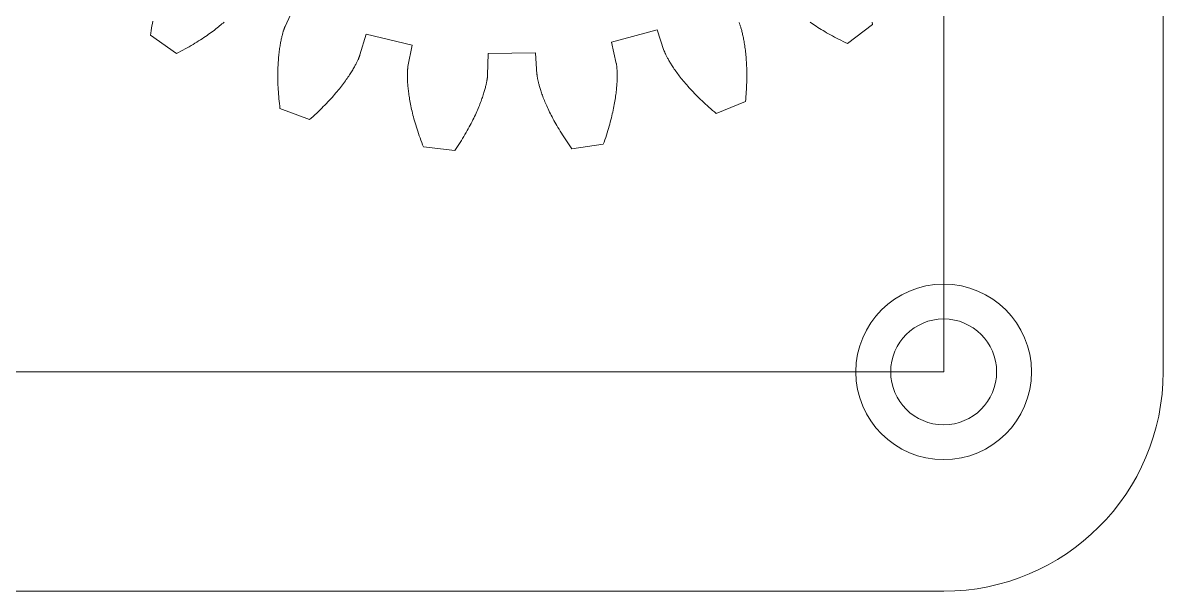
# Model space of a CAD drawing. Header units: millimetres. Extents: x -10 to 120, y 0 to 105.
# Drawn here: x 68.1 to 120, y 0 to 25.9 of the extents above; entities that cross this region are included whole.
import ezdxf

# ---------------------------------------------------------------- set-up
doc = ezdxf.new("R2010")
doc.units = ezdxf.units.MM
for name, color, linetype, lineweight in [('Drawings', 4, 'CONTINUOUS', 0), ('Layer03', 7, 'CONTINUOUS', 0), ('MotorGear', 6, 'CONTINUOUS', 0), ('Template', 7, 'CONTINUOUS', 0)]:
    doc.layers.add(name, color=color, linetype=linetype, lineweight=lineweight)

msp = doc.modelspace()

# ---------------------------------------------------------------- linework, layer by layer
at = {"layer": 'Drawings'}
for p, q in [((110, 10), (110, 95.4)), ((0, 10), (110, 10))]:
    msp.add_line(p, q, dxfattribs=at)
msp.add_circle((110, 10), 4, dxfattribs=at)
at = {"layer": 'Layer03'}
for p, q in [((120, 10), (120, 95.4)), ((0, 0), (110, 0))]:
    msp.add_line(p, q, dxfattribs=at)
msp.add_arc((110, 10), 10, 270, 0, dxfattribs=at)
at = {"layer": 'MotorGear'}
for p, q in [((80.41995, 26.641397), (79.997443, 25.743525)), ((73.97212, 25.992907), (73.953911, 25.888027)), ((73.903166, 25.561884), (73.887651, 25.449345)), ((73.919403, 25.672514), (73.903166, 25.561884)), ((73.936327, 25.781229), (73.919403, 25.672514)), ((73.953911, 25.888027), (73.936327, 25.781229)), ((76.58564, 25.44112), (76.652893, 25.490086)), ((76.652893, 25.490086), (76.718279, 25.53857)), ((76.718279, 25.53857), (76.781813, 25.586546)), ((76.781813, 25.586546), (76.843507, 25.633984)), ((76.843507, 25.633984), (76.903376, 25.680855)), ((76.903376, 25.680855), (76.961433, 25.727131)), ((76.961433, 25.727131), (77.017697, 25.772785)), ((77.017697, 25.772785), (77.072181, 25.817789)), ((77.072181, 25.817789), (77.1249, 25.862116)), ((77.1249, 25.862116), (77.175872, 25.905737)), ((77.175872, 25.905737), (77.225111, 25.948626)), ((79.902195, 25.470007), (79.893102, 25.438185)), ((79.91106, 25.500036), (79.902195, 25.470007)), ((79.919664, 25.528273), (79.91106, 25.500036)), ((79.927979, 25.554728), (79.919664, 25.528273)), ((79.935972, 25.579405), (79.927979, 25.554728)), ((79.943615, 25.602316), (79.935972, 25.579405)), ((79.950876, 25.623468), (79.943615, 25.602316)), ((79.957726, 25.642868), (79.950876, 25.623468)), ((79.964134, 25.660526), (79.957726, 25.642868)), ((79.970071, 25.676451), (79.964134, 25.660526)), ((79.975506, 25.690653), (79.970071, 25.676451)), ((79.980412, 25.703142), (79.975506, 25.690653)), ((79.984757, 25.713928), (79.980412, 25.703142)), ((79.988514, 25.723022), (79.984757, 25.713928)), ((79.991652, 25.730436), (79.988514, 25.723022)), ((79.994143, 25.736181), (79.991652, 25.730436)), ((79.995956, 25.740269), (79.994143, 25.736181)), ((79.997443, 25.743525), (79.995956, 25.740269)), ((94.873031, 25.034037), (96.95286, 25.601221)), ((96.95286, 25.601221), (97.259501, 24.657473)), ((100.689745, 25.911589), (100.681856, 25.932514)), ((100.698067, 25.888916), (100.689745, 25.911589)), ((100.706792, 25.864487), (100.698067, 25.888916)), ((100.715891, 25.838291), (100.706792, 25.864487)), ((100.725333, 25.810324), (100.715891, 25.838291)), ((100.735089, 25.780573), (100.725333, 25.810324)), ((100.745128, 25.749037), (100.735089, 25.780573)), ((100.755418, 25.715704), (100.745128, 25.749037)), ((100.76593, 25.680565), (100.755418, 25.715704)), ((100.776633, 25.643621), (100.76593, 25.680565)), ((100.787497, 25.60486), (100.776633, 25.643621)), ((100.798489, 25.564281), (100.787497, 25.60486)), ((100.809579, 25.521875), (100.798489, 25.564281)), ((100.820736, 25.477642), (100.809579, 25.521875)), ((100.83193, 25.431572), (100.820736, 25.477642)), ((103.915546, 25.94401), (103.982349, 25.897497)), ((103.982349, 25.897497), (104.051032, 25.850559)), ((104.051032, 25.850559), (104.121608, 25.803225)), ((104.121608, 25.803225), (104.194088, 25.755526)), ((104.194088, 25.755526), (104.268486, 25.707487)), ((104.268486, 25.707487), (104.34481, 25.659145)), ((104.34481, 25.659145), (104.423074, 25.610527)), ((104.423074, 25.610527), (104.503286, 25.561663)), ((104.503286, 25.561663), (104.585458, 25.512583)), ((104.585458, 25.512583), (104.6696, 25.463316)), ((104.6696, 25.463316), (104.755718, 25.413897)), ((105.612339, 24.971498), (106.764204, 25.834898)), ((106.764204, 25.834898), (106.747576, 25.939199)), ((73.887651, 25.449345), (73.874142, 25.344593)), ((73.874142, 25.344593), (75.051229, 24.515911)), ((75.807693, 24.931501), (75.894282, 24.983648)), ((75.894282, 24.983648), (75.97889, 25.035612)), ((75.97889, 25.035612), (76.061525, 25.087364)), ((76.061525, 25.087364), (76.142199, 25.138872)), ((76.142199, 25.138872), (76.220918, 25.190105)), ((76.220918, 25.190105), (76.297698, 25.241035)), ((76.297698, 25.241035), (76.372547, 25.291632)), ((76.372547, 25.291632), (76.44548, 25.341866)), ((76.44548, 25.341866), (76.516506, 25.391705)), ((76.516506, 25.391705), (76.58564, 25.44112)), ((79.78678, 24.968094), (79.777353, 24.914347)), ((79.796351, 25.019995), (79.78678, 24.968094)), ((79.806035, 25.070053), (79.796351, 25.019995)), ((79.815801, 25.118273), (79.806035, 25.070053)), ((79.825617, 25.164656), (79.815801, 25.118273)), ((79.83545, 25.209204), (79.825617, 25.164656)), ((79.845272, 25.251921), (79.83545, 25.209204)), ((79.855049, 25.29281), (79.845272, 25.251921)), ((79.864753, 25.331877), (79.855049, 25.29281)), ((79.874349, 25.369123), (79.864753, 25.331877)), ((79.88381, 25.40456), (79.874349, 25.369123)), ((79.893102, 25.438185), (79.88381, 25.40456)), ((83.409717, 24.451008), (83.68809, 25.403477)), ((83.68809, 25.403477), (85.783902, 24.89854)), ((95.087946, 24.065273), (94.873031, 25.034037)), ((100.843129, 25.383663), (100.83193, 25.431572)), ((100.8543, 25.333916), (100.843129, 25.383663)), ((100.865415, 25.282324), (100.8543, 25.333916)), ((100.876439, 25.228882), (100.865415, 25.282324)), ((100.887343, 25.173594), (100.876439, 25.228882)), ((100.898096, 25.116453), (100.887343, 25.173594)), ((100.908665, 25.057459), (100.898096, 25.116453)), ((100.919019, 24.996613), (100.908665, 25.057459)), ((100.929126, 24.93391), (100.919019, 24.996613)), ((104.755718, 25.413897), (104.843824, 25.364355)), ((104.843824, 25.364355), (104.933928, 25.314718)), ((104.933928, 25.314718), (105.026034, 25.265024)), ((105.026034, 25.265024), (105.120153, 25.215296)), ((105.120153, 25.215296), (105.216291, 25.165569)), ((105.216291, 25.165569), (105.314456, 25.115877)), ((105.314456, 25.115877), (105.414653, 25.06625)), ((105.414653, 25.06625), (105.516891, 25.016716)), ((105.516891, 25.016716), (105.612339, 24.971498)), ((75.051229, 24.515911), (75.145288, 24.563955)), ((75.145288, 24.563955), (75.246003, 24.616514)), ((75.246003, 24.616514), (75.344677, 24.669106)), ((75.344677, 24.669106), (75.441317, 24.721701)), ((75.441317, 24.721701), (75.53593, 24.774271)), ((75.53593, 24.774271), (75.628525, 24.826782)), ((75.628525, 24.826782), (75.719109, 24.879202)), ((75.719109, 24.879202), (75.807693, 24.931501)), ((79.710909, 24.417944), (79.704199, 24.347597)), ((79.718048, 24.486452), (79.710909, 24.417944)), ((79.725583, 24.553116), (79.718048, 24.486452)), ((79.733482, 24.617935), (79.725583, 24.553116)), ((79.741716, 24.680912), (79.733482, 24.617935)), ((79.750252, 24.742039), (79.741716, 24.680912)), ((79.759058, 24.801323), (79.750252, 24.742039)), ((79.768103, 24.858759), (79.759058, 24.801323)), ((79.777353, 24.914347), (79.768103, 24.858759)), ((83.39572, 24.409475), (83.399611, 24.420433)), ((83.399611, 24.420433), (83.402822, 24.429735)), ((83.402822, 24.429735), (83.405383, 24.437366)), ((83.405383, 24.437366), (83.407324, 24.443321)), ((83.407324, 24.443321), (83.408673, 24.447584)), ((83.408673, 24.447584), (83.409717, 24.451008)), ((85.783902, 24.89854), (85.59796, 23.923801)), ((89.224467, 23.520489), (89.257225, 24.512262)), ((89.257225, 24.512262), (91.412765, 24.544397)), ((91.412765, 24.544397), (91.475072, 23.554041)), ((97.259501, 24.657473), (97.260646, 24.654083)), ((97.260646, 24.654083), (97.262122, 24.64986)), ((97.262122, 24.64986), (97.264239, 24.643967)), ((97.264239, 24.643967), (97.267027, 24.636415)), ((97.267027, 24.636415), (97.270514, 24.627214)), ((97.270514, 24.627214), (97.27473, 24.616377)), ((97.27473, 24.616377), (97.279704, 24.603914)), ((97.279704, 24.603914), (97.285462, 24.589842)), ((97.285462, 24.589842), (97.292036, 24.574169)), ((97.292036, 24.574169), (97.299453, 24.556908)), ((97.299453, 24.556908), (97.30774, 24.538078)), ((97.30774, 24.538078), (97.316926, 24.517689)), ((97.316926, 24.517689), (97.327039, 24.495754)), ((97.327039, 24.495754), (97.338105, 24.472294)), ((97.338105, 24.472294), (97.350153, 24.447317)), ((97.350153, 24.447317), (97.363211, 24.420845)), ((97.363211, 24.420845), (97.377304, 24.392885)), ((100.938954, 24.869354), (100.929126, 24.93391)), ((100.948473, 24.802944), (100.938954, 24.869354)), ((100.957651, 24.73468), (100.948473, 24.802944)), ((100.966455, 24.664564), (100.957651, 24.73468)), ((100.974855, 24.592596), (100.966455, 24.664564)), ((100.982819, 24.51878), (100.974855, 24.592596)), ((100.990314, 24.443117), (100.982819, 24.51878)), ((100.997309, 24.365608), (100.990314, 24.443117)), ((79.678174, 23.968348), (79.674695, 23.88702)), ((79.68227, 24.047853), (79.678174, 23.968348)), ((79.686952, 24.125538), (79.68227, 24.047853)), ((79.692188, 24.201391), (79.686952, 24.125538)), ((79.697948, 24.27541), (79.692188, 24.201391)), ((79.704199, 24.347597), (79.697948, 24.27541)), ((83.131538, 23.862322), (83.154915, 23.903568)), ((83.154915, 23.903568), (83.177063, 23.943453)), ((83.177063, 23.943453), (83.198007, 23.981956)), ((83.198007, 23.981956), (83.217772, 24.019062)), ((83.217772, 24.019062), (83.236387, 24.054754)), ((83.236387, 24.054754), (83.253875, 24.089012)), ((83.253875, 24.089012), (83.270265, 24.121822)), ((83.270265, 24.121822), (83.285582, 24.153166)), ((83.285582, 24.153166), (83.299853, 24.183027)), ((83.299853, 24.183027), (83.313107, 24.211391)), ((83.313107, 24.211391), (83.325369, 24.238243)), ((83.325369, 24.238243), (83.336668, 24.263569)), ((83.336668, 24.263569), (83.34703, 24.287348)), ((83.34703, 24.287348), (83.356484, 24.309574)), ((83.356484, 24.309574), (83.365058, 24.330227)), ((83.365058, 24.330227), (83.37278, 24.349297)), ((83.37278, 24.349297), (83.37968, 24.36677)), ((83.37968, 24.36677), (83.385783, 24.382631)), ((83.385783, 24.382631), (83.391119, 24.39687)), ((83.391119, 24.39687), (83.39572, 24.409475)), ((85.59441, 23.901724), (85.593033, 23.891981)), ((85.595605, 23.909683), (85.59441, 23.901724)), ((85.596589, 23.915869), (85.595605, 23.909683)), ((85.59733, 23.920279), (85.596589, 23.915869)), ((85.59796, 23.923801), (85.59733, 23.920279)), ((95.08868, 24.061771), (95.087946, 24.065273)), ((95.089552, 24.057384), (95.08868, 24.061771)), ((95.09072, 24.051231), (95.089552, 24.057384)), ((95.092152, 24.04331), (95.09072, 24.051231)), ((95.093818, 24.033613), (95.092152, 24.04331)), ((95.095688, 24.022135), (95.093818, 24.033613)), ((95.09773, 24.008873), (95.095688, 24.022135)), ((95.099913, 23.993826), (95.09773, 24.008873)), ((95.102205, 23.976984), (95.099913, 23.993826)), ((95.104578, 23.958349), (95.102205, 23.976984)), ((95.106997, 23.937918), (95.104578, 23.958349)), ((95.109434, 23.915688), (95.106997, 23.937918)), ((95.111856, 23.891657), (95.109434, 23.915688)), ((97.377304, 24.392885), (97.392459, 24.363464)), ((97.392459, 24.363464), (97.408703, 24.33259)), ((97.408703, 24.33259), (97.426064, 24.300283)), ((97.426064, 24.300283), (97.444566, 24.266562)), ((97.444566, 24.266562), (97.464236, 24.231441)), ((97.464236, 24.231441), (97.485099, 24.194941)), ((97.485099, 24.194941), (97.507181, 24.157078)), ((97.507181, 24.157078), (97.530508, 24.117874)), ((97.530508, 24.117874), (97.555104, 24.077341)), ((97.555104, 24.077341), (97.580994, 24.035505)), ((97.580994, 24.035505), (97.608202, 23.992386)), ((97.608202, 23.992386), (97.636754, 23.948)), ((97.636754, 23.948), (97.666673, 23.902367)), ((97.666673, 23.902367), (97.697983, 23.855511)), ((101.003774, 24.286259), (100.997309, 24.365608)), ((101.009675, 24.205072), (101.003774, 24.286259)), ((101.014981, 24.122051), (101.009675, 24.205072)), ((101.019661, 24.037201), (101.014981, 24.122051)), ((101.023684, 23.950527), (101.019661, 24.037201)), ((101.027019, 23.862032), (101.023684, 23.950527)), ((79.66828, 23.632172), (79.667585, 23.543615)), ((79.667585, 23.543615), (79.667665, 23.45327)), ((79.667665, 23.45327), (79.66855, 23.361137)), ((79.669717, 23.718927), (79.66828, 23.632172)), ((79.671866, 23.803879), (79.669717, 23.718927)), ((79.674695, 23.88702), (79.671866, 23.803879)), ((82.78617, 23.324295), (82.824692, 23.379221)), ((82.824692, 23.379221), (82.861718, 23.433008)), ((82.861718, 23.433008), (82.897273, 23.485634)), ((82.897273, 23.485634), (82.931378, 23.537077)), ((82.931378, 23.537077), (82.964057, 23.587318)), ((82.964057, 23.587318), (82.995335, 23.636332)), ((82.995335, 23.636332), (83.025234, 23.684099)), ((83.025234, 23.684099), (83.05378, 23.730604)), ((83.05378, 23.730604), (83.080996, 23.775822)), ((83.080996, 23.775822), (83.106907, 23.819735)), ((83.106907, 23.819735), (83.131538, 23.862322)), ((85.571843, 23.530552), (85.57181, 23.492088)), ((85.57181, 23.492088), (85.572128, 23.451836)), ((85.572194, 23.567226), (85.571843, 23.530552)), ((85.572128, 23.451836), (85.572826, 23.4098)), ((85.572832, 23.602106), (85.572194, 23.567226)), ((85.572826, 23.4098), (85.573936, 23.365982)), ((85.573725, 23.635191), (85.572832, 23.602106)), ((85.574844, 23.666479), (85.573725, 23.635191)), ((85.576156, 23.695969), (85.574844, 23.666479)), ((85.577631, 23.723661), (85.576156, 23.695969)), ((85.579235, 23.74955), (85.577631, 23.723661)), ((85.58094, 23.773643), (85.579235, 23.74955)), ((85.582713, 23.795937), (85.58094, 23.773643)), ((85.584522, 23.816429), (85.582713, 23.795937)), ((85.586338, 23.835127), (85.584522, 23.816429)), ((85.588128, 23.852028), (85.586338, 23.835127)), ((85.589861, 23.867134), (85.588128, 23.852028)), ((85.591506, 23.880451), (85.589861, 23.867134)), ((85.593033, 23.891981), (85.591506, 23.880451)), ((89.20808, 23.37026), (89.211248, 23.392397)), ((89.211248, 23.392397), (89.213985, 23.412788)), ((89.213985, 23.412788), (89.216322, 23.431427)), ((89.216322, 23.431427), (89.218289, 23.448309)), ((89.218289, 23.448309), (89.219917, 23.463427)), ((89.219917, 23.463427), (89.221238, 23.47678)), ((89.221238, 23.47678), (89.222281, 23.488363)), ((89.222281, 23.488363), (89.223079, 23.498171)), ((89.223079, 23.498171), (89.223662, 23.506199)), ((89.223662, 23.506199), (89.224061, 23.512449)), ((89.224061, 23.512449), (89.224307, 23.516914)), ((89.224307, 23.516914), (89.224467, 23.520489)), ((91.475072, 23.554041), (91.475338, 23.550472)), ((91.475338, 23.550472), (91.475718, 23.546015)), ((91.475718, 23.546015), (91.476303, 23.53978)), ((91.476303, 23.53978), (91.477125, 23.531773)), ((91.477125, 23.531773), (91.478214, 23.521994)), ((91.478214, 23.521994), (91.479603, 23.510448)), ((91.479603, 23.510448), (91.48132, 23.497139)), ((91.48132, 23.497139), (91.483399, 23.482077)), ((91.483399, 23.482077), (91.485868, 23.465261)), ((91.485868, 23.465261), (91.488759, 23.446699)), ((91.488759, 23.446699), (91.492103, 23.426399)), ((91.492103, 23.426399), (91.49593, 23.404366)), ((91.49593, 23.404366), (91.50027, 23.380608)), ((91.50027, 23.380608), (91.505155, 23.355131)), ((95.114232, 23.865828), (95.111856, 23.891657)), ((95.116531, 23.838192), (95.114232, 23.865828)), ((95.118721, 23.808754), (95.116531, 23.838192)), ((95.120772, 23.777512), (95.118721, 23.808754)), ((95.122652, 23.744471), (95.120772, 23.777512)), ((95.124329, 23.709625), (95.122652, 23.744471)), ((95.125773, 23.672976), (95.124329, 23.709625)), ((95.126952, 23.634531), (95.125773, 23.672976)), ((95.126709, 23.366203), (95.127777, 23.415392)), ((95.127835, 23.594286), (95.126952, 23.634531)), ((95.127777, 23.415392), (95.128392, 23.462797)), ((95.128389, 23.552248), (95.127835, 23.594286)), ((95.128586, 23.508417), (95.128389, 23.552248)), ((95.128392, 23.462797), (95.128586, 23.508417)), ((97.697983, 23.855511), (97.730707, 23.807451)), ((97.730707, 23.807451), (97.76487, 23.758207)), ((97.76487, 23.758207), (97.800493, 23.707804)), ((97.800493, 23.707804), (97.837601, 23.656261)), ((97.837601, 23.656261), (97.876214, 23.603601)), ((97.876214, 23.603601), (97.916356, 23.549847)), ((97.916356, 23.549847), (97.958048, 23.49502)), ((97.958048, 23.49502), (98.001313, 23.439146)), ((98.001313, 23.439146), (98.046171, 23.382244)), ((98.046171, 23.382244), (98.092644, 23.324345)), ((101.029631, 23.771723), (101.027019, 23.862032)), ((101.031492, 23.679605), (101.029631, 23.771723)), ((101.030789, 23.293194), (101.032249, 23.392473)), ((101.032569, 23.58569), (101.031492, 23.679605)), ((101.032249, 23.392473), (101.032832, 23.489975)), ((101.032832, 23.489975), (101.032569, 23.58569)), ((79.66855, 23.361137), (79.670274, 23.267231)), ((79.670274, 23.267231), (79.672864, 23.171551)), ((79.672864, 23.171551), (79.676353, 23.07411)), ((79.676353, 23.07411), (79.680771, 22.974916)), ((79.680771, 22.974916), (79.686152, 22.873981)), ((79.686152, 22.873981), (79.692521, 22.771309)), ((82.421512, 22.846567), (82.472786, 22.90979)), ((82.472786, 22.90979), (82.522393, 22.972059)), ((82.522393, 22.972059), (82.570352, 23.03335)), ((82.570352, 23.03335), (82.616683, 23.093637)), ((82.616683, 23.093637), (82.661409, 23.152897)), ((82.661409, 23.152897), (82.704551, 23.211109)), ((82.704551, 23.211109), (82.74613, 23.26825)), ((82.74613, 23.26825), (82.78617, 23.324295)), ((85.573936, 23.365982), (85.57549, 23.320389)), ((85.57549, 23.320389), (85.577518, 23.273022)), ((85.577518, 23.273022), (85.580051, 23.223888)), ((85.580051, 23.223888), (85.583121, 23.172993)), ((85.583121, 23.172993), (85.586758, 23.120342)), ((85.586758, 23.120342), (85.590992, 23.065941)), ((85.590992, 23.065941), (85.595857, 23.009798)), ((85.595857, 23.009798), (85.60138, 22.951916)), ((85.60138, 22.951916), (85.607594, 22.892305)), ((85.607594, 22.892305), (85.614529, 22.830976)), ((89.088162, 22.833742), (89.101428, 22.881119)), ((89.101428, 22.881119), (89.113813, 22.926882)), ((89.113813, 22.926882), (89.125346, 22.97102)), ((89.125346, 22.97102), (89.136056, 23.013523)), ((89.136056, 23.013523), (89.145973, 23.054379)), ((89.145973, 23.054379), (89.155126, 23.093578)), ((89.155126, 23.093578), (89.163546, 23.131109)), ((89.163546, 23.131109), (89.171261, 23.166965)), ((89.171261, 23.166965), (89.178302, 23.201134)), ((89.178302, 23.201134), (89.184699, 23.233604)), ((89.184699, 23.233604), (89.190482, 23.264376)), ((89.190482, 23.264376), (89.195681, 23.293432)), ((89.195681, 23.293432), (89.200327, 23.320772)), ((89.200327, 23.320772), (89.20445, 23.346382)), ((89.20445, 23.346382), (89.20808, 23.37026)), ((91.505155, 23.355131), (91.510613, 23.327944)), ((91.510613, 23.327944), (91.516676, 23.299053)), ((91.516676, 23.299053), (91.523374, 23.268469)), ((91.523374, 23.268469), (91.530736, 23.236202)), ((91.530736, 23.236202), (91.538792, 23.202259)), ((91.538792, 23.202259), (91.547573, 23.166649)), ((91.547573, 23.166649), (91.557107, 23.129387)), ((91.557107, 23.129387), (91.567425, 23.090477)), ((91.567425, 23.090477), (91.578555, 23.049936)), ((91.578555, 23.049936), (91.590528, 23.007771)), ((91.590528, 23.007771), (91.603371, 22.963997)), ((91.603371, 22.963997), (91.617115, 22.918621)), ((91.617115, 22.918621), (91.631788, 22.871662)), ((91.631788, 22.871662), (91.647418, 22.82313)), ((95.091621, 22.844223), (95.098156, 22.909193)), ((95.098156, 22.909193), (95.103959, 22.972439)), ((95.103959, 22.972439), (95.109063, 23.033949)), ((95.109063, 23.033949), (95.113497, 23.093718)), ((95.113497, 23.093718), (95.117293, 23.151737)), ((95.117293, 23.151737), (95.120481, 23.208)), ((95.120481, 23.208), (95.123093, 23.262505)), ((95.123093, 23.262505), (95.125158, 23.315241)), ((95.125158, 23.315241), (95.126709, 23.366203)), ((98.092644, 23.324345), (98.140751, 23.265465)), ((98.140751, 23.265465), (98.190516, 23.205631)), ((98.190516, 23.205631), (98.241956, 23.144869)), ((98.241956, 23.144869), (98.295093, 23.083204)), ((98.295093, 23.083204), (98.349944, 23.020658)), ((98.349944, 23.020658), (98.406531, 22.95726)), ((98.406531, 22.95726), (98.464872, 22.893034)), ((98.464872, 22.893034), (98.524986, 22.828005)), ((101.009247, 22.770384), (101.015557, 22.878435)), ((101.015557, 22.878435), (101.020836, 22.984755)), ((101.020836, 22.984755), (101.025114, 23.089325)), ((101.025114, 23.089325), (101.02842, 23.192141)), ((101.02842, 23.192141), (101.030789, 23.293194)), ((79.692521, 22.771309), (79.699915, 22.666912)), ((79.699915, 22.666912), (79.70836, 22.560799)), ((79.70836, 22.560799), (79.717889, 22.452982)), ((79.717889, 22.452982), (79.728532, 22.343473)), ((79.728532, 22.343473), (79.740317, 22.232283)), ((81.948876, 22.309433), (82.014205, 22.379385)), ((82.014205, 22.379385), (82.07771, 22.448586)), ((82.07771, 22.448586), (82.139412, 22.51701)), ((82.139412, 22.51701), (82.199327, 22.584631)), ((82.199327, 22.584631), (82.257476, 22.651423)), ((82.257476, 22.651423), (82.313877, 22.71736)), ((82.313877, 22.71736), (82.368549, 22.782417)), ((82.368549, 22.782417), (82.421512, 22.846567)), ((85.614529, 22.830976), (85.622215, 22.767931)), ((85.622215, 22.767931), (85.630683, 22.703184)), ((85.630683, 22.703184), (85.639963, 22.63674)), ((85.639963, 22.63674), (85.650086, 22.568609)), ((85.650086, 22.568609), (85.661081, 22.498802)), ((85.661081, 22.498802), (85.672978, 22.42733)), ((85.672978, 22.42733), (85.685808, 22.354202)), ((85.685808, 22.354202), (85.699601, 22.27943)), ((88.924364, 22.336885), (88.946851, 22.39819)), ((88.946851, 22.39819), (88.968201, 22.458006)), ((88.968201, 22.458006), (88.988441, 22.516314)), ((88.988441, 22.516314), (89.0076, 22.573103)), ((89.0076, 22.573103), (89.025705, 22.628355)), ((89.025705, 22.628355), (89.042785, 22.682058)), ((89.042785, 22.682058), (89.058869, 22.7342)), ((89.058869, 22.7342), (89.073985, 22.784765)), ((89.073985, 22.784765), (89.088162, 22.833742)), ((91.647418, 22.82313), (91.664034, 22.773037)), ((91.664034, 22.773037), (91.681665, 22.721397)), ((91.681665, 22.721397), (91.700339, 22.668228)), ((91.700339, 22.668228), (91.720083, 22.613539)), ((91.720083, 22.613539), (91.740926, 22.557346)), ((91.740926, 22.557346), (91.762895, 22.499668)), ((91.762895, 22.499668), (91.786019, 22.440516)), ((91.786019, 22.440516), (91.810323, 22.379908)), ((91.810323, 22.379908), (91.835835, 22.31786)), ((95.009394, 22.263325), (95.022866, 22.341789)), ((95.022866, 22.341789), (95.035366, 22.418602)), ((95.035366, 22.418602), (95.046923, 22.493753)), ((95.046923, 22.493753), (95.057568, 22.56723)), ((95.057568, 22.56723), (95.067329, 22.639027)), ((95.067329, 22.639027), (95.076239, 22.709129)), ((95.076239, 22.709129), (95.084326, 22.777531)), ((95.084326, 22.777531), (95.091621, 22.844223)), ((98.524986, 22.828005), (98.58689, 22.762201)), ((98.58689, 22.762201), (98.650604, 22.695644)), ((98.650604, 22.695644), (98.716145, 22.628368)), ((98.716145, 22.628368), (98.783529, 22.560394)), ((98.783529, 22.560394), (98.852775, 22.491753)), ((98.852775, 22.491753), (98.923899, 22.422468)), ((98.923899, 22.422468), (98.996916, 22.352571)), ((98.996916, 22.352571), (99.071844, 22.282087)), ((100.973983, 22.330755), (100.983817, 22.435913)), ((100.983817, 22.435913), (100.993406, 22.549112)), ((100.993406, 22.549112), (101.001873, 22.660606)), ((101.001873, 22.660606), (101.009247, 22.770384)), ((79.740317, 22.232283), (79.753278, 22.119419)), ((79.753278, 22.119419), (79.766242, 22.014601)), ((79.766242, 22.014601), (81.112435, 21.504683)), ((81.439089, 21.801018), (81.517655, 21.875465)), ((81.517655, 21.875465), (81.594283, 21.949354)), ((81.594283, 21.949354), (81.668985, 22.022654)), ((81.668985, 22.022654), (81.741779, 22.095341)), ((81.741779, 22.095341), (81.81268, 22.167383)), ((81.81268, 22.167383), (81.881707, 22.238756)), ((81.881707, 22.238756), (81.948876, 22.309433)), ((85.699601, 22.27943), (85.714384, 22.203024)), ((85.714384, 22.203024), (85.730189, 22.124996)), ((85.730189, 22.124996), (85.747046, 22.045359)), ((85.747046, 22.045359), (85.764981, 21.964127)), ((85.764981, 21.964127), (85.784027, 21.881308)), ((85.784027, 21.881308), (85.80421, 21.796921)), ((88.700257, 21.794687), (88.732819, 21.867336)), ((88.732819, 21.867336), (88.764029, 21.938627)), ((88.764029, 21.938627), (88.793912, 22.008543)), ((88.793912, 22.008543), (88.822495, 22.077065)), ((88.822495, 22.077065), (88.849805, 22.144176)), ((88.849805, 22.144176), (88.875868, 22.209862)), ((88.875868, 22.209862), (88.900712, 22.274103)), ((88.900712, 22.274103), (88.924364, 22.336885)), ((91.835835, 22.31786), (91.862583, 22.254387)), ((91.862583, 22.254387), (91.890593, 22.189508)), ((91.890593, 22.189508), (91.919891, 22.12324)), ((91.919891, 22.12324), (91.950504, 22.055599)), ((91.950504, 22.055599), (91.982458, 21.986607)), ((91.982458, 21.986607), (92.015779, 21.916277)), ((92.015779, 21.916277), (92.050492, 21.844631)), ((92.050492, 21.844631), (92.086624, 21.771688)), ((94.906479, 21.758524), (94.926407, 21.846645)), ((94.926407, 21.846645), (94.945186, 21.933189)), ((94.945186, 21.933189), (94.962844, 22.018141)), ((94.962844, 22.018141), (94.979413, 22.10149)), ((94.979413, 22.10149), (94.994919, 22.183222)), ((94.994919, 22.183222), (95.009394, 22.263325)), ((99.071844, 22.282087), (99.148698, 22.211046)), ((99.148698, 22.211046), (99.227493, 22.139475)), ((99.227493, 22.139475), (99.308246, 22.067402)), ((99.308246, 22.067402), (99.390967, 21.99486)), ((99.390967, 21.99486), (99.475675, 21.921873)), ((99.475675, 21.921873), (99.562382, 21.848471)), ((99.562382, 21.848471), (99.643586, 21.780935)), ((99.643586, 21.780935), (100.973983, 22.330755)), ((81.112435, 21.504683), (81.19159, 21.574608)), ((81.19159, 21.574608), (81.276072, 21.650562)), ((81.276072, 21.650562), (81.358565, 21.726042)), ((81.358565, 21.726042), (81.439089, 21.801018)), ((85.80421, 21.796921), (85.82556, 21.710974)), ((85.82556, 21.710974), (85.848106, 21.623487)), ((85.848106, 21.623487), (85.871875, 21.53447)), ((85.871875, 21.53447), (85.896898, 21.443941)), ((85.896898, 21.443941), (85.923201, 21.351912)), ((85.923201, 21.351912), (85.950813, 21.2584)), ((88.43229, 21.24972), (88.475037, 21.331339)), ((88.475037, 21.331339), (88.516253, 21.411736)), ((88.516253, 21.411736), (88.555964, 21.490891)), ((88.555964, 21.490891), (88.594195, 21.568783)), ((88.594195, 21.568783), (88.630971, 21.645391)), ((88.630971, 21.645391), (88.666316, 21.720699)), ((88.666316, 21.720699), (88.700257, 21.794687)), ((92.086624, 21.771688), (92.124198, 21.697468)), ((92.124198, 21.697468), (92.163241, 21.621988)), ((92.163241, 21.621988), (92.203776, 21.545271)), ((92.203776, 21.545271), (92.245829, 21.467335)), ((92.245829, 21.467335), (92.289424, 21.388203)), ((92.289424, 21.388203), (92.334585, 21.307894)), ((92.334585, 21.307894), (92.381335, 21.226433)), ((94.788596, 21.294739), (94.8147, 21.390539)), ((94.8147, 21.390539), (94.839512, 21.484831)), ((94.839512, 21.484831), (94.86306, 21.577604)), ((94.86306, 21.577604), (94.885374, 21.668839)), ((94.885374, 21.668839), (94.906479, 21.758524)), ((85.950813, 21.2584), (85.979761, 21.163422)), ((85.979761, 21.163422), (86.010074, 21.066996)), ((86.010074, 21.066996), (86.041778, 20.969131)), ((86.041778, 20.969131), (86.074901, 20.869854)), ((86.074901, 20.869854), (86.10947, 20.769175)), ((88.14233, 20.735525), (88.194761, 20.82403)), ((88.194761, 20.82403), (88.245519, 20.911442)), ((88.245519, 20.911442), (88.294627, 20.99774)), ((88.294627, 20.99774), (88.342109, 21.082899)), ((88.342109, 21.082899), (88.387989, 21.166901)), ((88.387989, 21.166901), (88.43229, 21.24972)), ((92.381335, 21.226433), (92.429698, 21.143835)), ((92.429698, 21.143835), (92.479698, 21.060129)), ((92.479698, 21.060129), (92.531357, 20.975332)), ((92.531357, 20.975332), (92.584697, 20.889475)), ((92.584697, 20.889475), (92.639743, 20.80257)), ((92.639743, 20.80257), (92.696515, 20.714649)), ((94.60327, 20.689219), (94.637712, 20.793713)), ((94.637712, 20.793713), (94.670696, 20.896801)), ((94.670696, 20.896801), (94.702249, 20.998466)), ((94.702249, 20.998466), (94.732399, 21.098686)), ((94.732399, 21.098686), (94.761171, 21.197453)), ((94.761171, 21.197453), (94.788596, 21.294739)), ((86.10947, 20.769175), (86.145512, 20.667114)), ((86.145512, 20.667114), (86.183054, 20.563694)), ((86.183054, 20.563694), (86.222123, 20.458927)), ((86.222123, 20.458927), (86.262743, 20.352833)), ((86.262743, 20.352833), (86.301368, 20.25453)), ((87.791358, 20.182831), (87.854296, 20.277409)), ((87.854296, 20.277409), (87.915427, 20.371033)), ((87.915427, 20.371033), (87.974775, 20.463678)), ((87.974775, 20.463678), (88.032359, 20.555325)), ((88.032359, 20.555325), (88.088204, 20.64595)), ((88.088204, 20.64595), (88.14233, 20.735525)), ((92.696515, 20.714649), (92.755036, 20.625729)), ((92.755036, 20.625729), (92.815327, 20.535839)), ((92.815327, 20.535839), (92.87741, 20.445004)), ((92.87741, 20.445004), (92.941305, 20.353243)), ((92.941305, 20.353243), (93.007034, 20.260584)), ((93.007034, 20.260584), (93.068892, 20.174976)), ((93.068892, 20.174976), (94.494225, 20.376665)), ((94.494225, 20.376665), (94.529902, 20.476074)), ((94.529902, 20.476074), (94.567342, 20.583332)), ((94.567342, 20.583332), (94.60327, 20.689219)), ((86.301368, 20.25453), (87.73208, 20.095417)), ((87.73208, 20.095417), (87.791358, 20.182831))]:
    msp.add_line(p, q, dxfattribs=at)
at = {"layer": 'Template'}
for p, q in [((120, 10), (120, 95.4)), ((4, 0), (110, 0))]:
    msp.add_line(p, q, dxfattribs=at)
msp.add_circle((110, 10), 2.413, dxfattribs=at)
msp.add_arc((110, 10), 10, 270, 0, dxfattribs=at)

doc.saveas('drawing.dxf')
